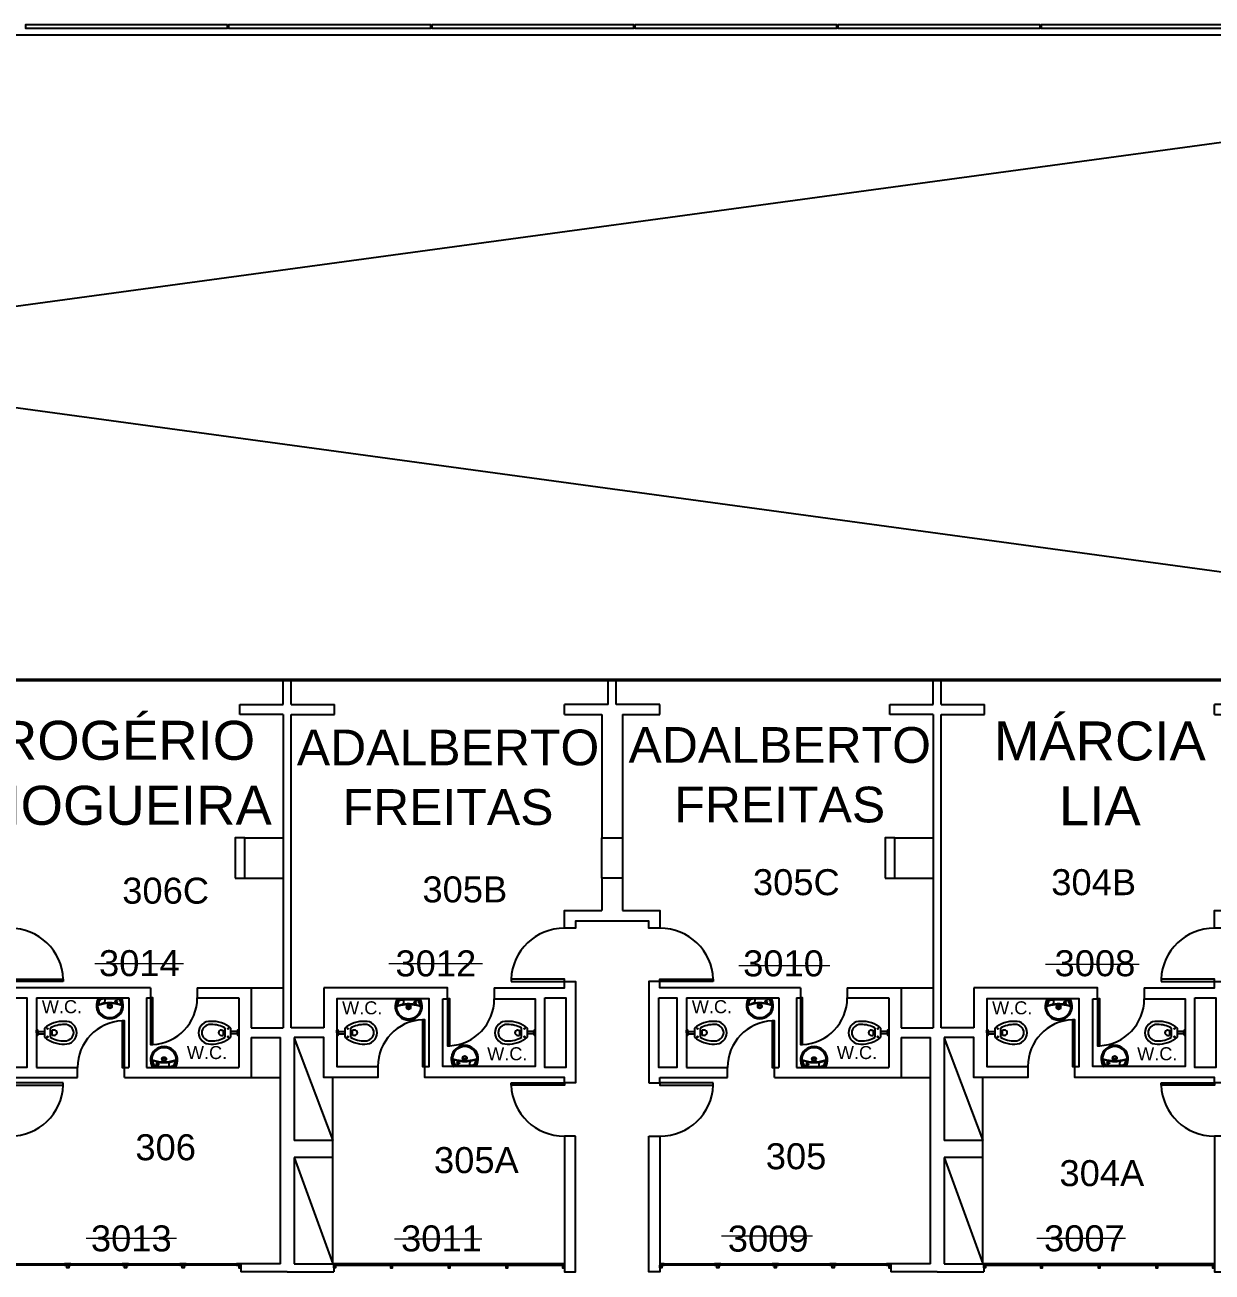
# Model space of a CAD drawing. Header units: metres. Extents: x -331 to 2982, y 362 to 2539.
# Drawn here: x 1048.71 to 1066.98, y 2307.81 to 2327 of the extents above; entities that cross this region are included whole.
import ezdxf
from ezdxf.enums import TextEntityAlignment as Align

# ---------------------------------------------------------------- set-up
doc = ezdxf.new("R2010")
doc.units = ezdxf.units.M
doc.linetypes.add('DASHDOT', pattern=[1, 0.5, -0.25, 0, -0.25])
doc.layers.get('0').update_dxf_attribs({"color": 251})
for name, color, linetype in [('ALV', 251, 'Continuous'), ('CX', 251, 'Continuous'), ('Det', 251, 'Continuous'), ('Est', 251, 'Continuous'), ('Mob', 251, 'Continuous'), ('Pis', 251, 'Continuous'), ('SALAS ANTIGAS', 1, 'Continuous'), ('SALAS NOVAS', 7, 'Continuous'), ('Texto_Salas', 251, 'Continuous'), ('vid', 251, 'Continuous')]:
    doc.layers.add(name, color=color, linetype=linetype)
doc.layers.add('Det_Lcorte', color=251, linetype='Continuous', lineweight=20)
doc.layers.add('LCorte', color=251, linetype='Continuous', lineweight=20)
doc.styles.add('ARIAL', font='arial.ttf')
doc.styles.add('DESTAQUE', font='arial.ttf', dxfattribs={"height": 0.4})
doc.styles.get("Standard").update_dxf_attribs({"font": 'arial.ttf', "height": 0.3})

# ---------------------------------------------------------------- blocks, each defined once
blk = doc.blocks.new('Gab_Velho01')
at = {"layer": 'ALV'}
for p, q in [((-938.009, 946.532), (-938.009, 946.902)), ((-933.129, 946.902), (-933.009, 946.902)), ((-933.129, 946.532), (-933.129, 946.902)), ((-933.009, 946.532), (-933.009, 946.902)), ((-928.129, 946.532), (-928.129, 946.902)), ((-938.009, 946.532), (-937.339, 946.532)), ((-938.009, 941.559), (-938.009, 946.382)), ((-938.009, 946.382), (-937.339, 946.382)), ((-937.339, 946.382), (-937.339, 946.532)), ((-933.804, 946.382), (-933.804, 946.532)), ((-933.129, 946.532), (-933.804, 946.532)), ((-933.804, 946.382), (-933.229, 946.382)), ((-933.229, 946.382), (-933.229, 944.482)), ((-932.334, 946.532), (-933.009, 946.532)), ((-932.909, 946.382), (-932.334, 946.382)), ((-932.909, 946.382), (-932.909, 944.482)), ((-932.334, 946.382), (-932.334, 946.532)), ((-928.799, 946.382), (-928.799, 946.532)), ((-928.799, 946.532), (-928.129, 946.532)), ((-928.129, 946.382), (-928.799, 946.382)), ((-928.129, 946.382), (-928.129, 941.559)), ((-933.229, 943.862), (-933.229, 943.362)), ((-932.909, 943.862), (-932.909, 943.362)), ((-936.514, 942.172), (-937.504, 942.172)), ((-937.504, 942.172), (-937.504, 941.559)), ((-930.174, 942.172), (-930.174, 942.022)), ((-929.454, 942.172), (-928.624, 942.172)), ((-929.454, 942.172), (-929.454, 942.022)), ((-928.624, 942.172), (-928.624, 941.559)), ((-931.924, 942.022), (-931.924, 940.947)), ((-931.924, 942.022), (-930.504, 942.022)), ((-930.504, 942.022), (-930.504, 940.947)), ((-930.234, 942.022), (-930.174, 942.022)), ((-930.234, 942.022), (-930.234, 940.947)), ((-929.454, 942.022), (-928.814, 942.022)), ((-928.814, 942.022), (-928.814, 940.947)), ((-937.504, 941.559), (-938.009, 941.559)), ((-937.964, 941.409), (-937.964, 939.826)), ((-928.624, 941.559), (-928.129, 941.559)), ((-928.624, 941.409), (-928.624, 940.797)), ((-928.624, 941.409), (-928.174, 941.409)), ((-928.174, 937.927), (-928.174, 941.409)), ((-931.924, 940.947), (-931.294, 940.947)), ((-931.294, 940.797), (-931.294, 940.947)), ((-930.574, 940.947), (-930.504, 940.947)), ((-930.574, 940.797), (-930.574, 940.947)), ((-930.234, 940.947), (-928.814, 940.947)), ((-932.504, 940.712), (-932.334, 940.712)), ((-932.334, 940.797), (-931.294, 940.797)), ((-932.334, 940.712), (-932.334, 940.797)), ((-930.574, 940.797), (-928.624, 940.797)), ((-937.369, 939.826), (-937.964, 939.826)), ((-937.369, 939.566), (-937.369, 939.826)), ((-937.964, 939.566), (-937.964, 937.927)), ((-937.369, 939.566), (-937.964, 939.566)), ((-937.964, 937.927), (-937.354, 937.927)), ((-937.354, 937.927), (-937.354, 937.802)), ((-928.174, 937.927), (-928.784, 937.927)), ((-928.784, 937.927), (-928.784, 937.802)), ((-938.069, 937.802), (-937.354, 937.802)), ((-928.069, 937.802), (-928.784, 937.802))]:
    blk.add_line(p, q, dxfattribs=at)
for points in [[(-932.909, 943.362), (-932.334, 943.362), (-932.334, 943.092), (-932.504, 943.092), (-932.504, 943.202), (-933.634, 943.202), (-933.634, 943.092), (-933.804, 943.092), (-933.804, 943.362), (-933.229, 943.362)], [(-934.884, 942.172), (-933.804, 942.172), (-933.804, 942.272), (-933.634, 942.272), (-933.634, 940.712), (-933.804, 940.712), (-933.804, 940.797), (-935.954, 940.797), (-935.954, 940.964), (-935.884, 940.964), (-935.884, 942.004), (-937.304, 942.004), (-937.304, 940.964), (-936.674, 940.964), (-936.674, 940.797), (-937.504, 940.797), (-937.504, 941.409), (-937.964, 941.409)], [(-935.674, 942.004), (-935.604, 942.004), (-935.604, 942.172), (-937.504, 942.172)], [(-934.884, 942.172), (-934.884, 942.004), (-934.254, 942.004), (-934.254, 940.964), (-935.674, 940.964), (-935.674, 942.004)], [(-930.174, 942.172), (-932.334, 942.172), (-932.334, 942.272), (-932.504, 942.272), (-932.504, 940.712)], [(-935.594, 937.906), (-935.594, 937.866), (-935.564, 937.866), (-935.564, 937.906)], [(-931.431, 937.906), (-931.431, 937.866), (-931.461, 937.866), (-931.461, 937.906)], [(-930.544, 937.906), (-930.544, 937.866), (-930.574, 937.866), (-930.574, 937.906)]]:
    blk.add_lwpolyline(points, dxfattribs=at)
for points in [[(-934.104, 942.022), (-933.784, 942.022), (-933.784, 940.947), (-934.104, 940.947)], [(-932.354, 942.022), (-932.074, 942.022), (-932.074, 940.947), (-932.354, 940.947)], [(-933.634, 939.892), (-933.804, 939.892), (-933.804, 937.802), (-933.634, 937.802)], [(-932.504, 939.892), (-932.334, 939.892), (-932.334, 937.802), (-932.504, 937.802)], [(-933.808, 937.926), (-937.35, 937.926), (-937.35, 937.906), (-933.808, 937.906)], [(-935.627, 937.926), (-935.581, 937.926), (-935.581, 937.906), (-935.627, 937.906), (-935.627, 937.905), (-935.58, 937.905), (-935.58, 937.927), (-935.627, 937.927)], [(-935.58, 937.927), (-935.577, 937.927), (-935.577, 937.905), (-935.58, 937.905)], [(-935.531, 937.926), (-935.576, 937.926), (-935.576, 937.906), (-935.531, 937.906), (-935.531, 937.905), (-935.577, 937.905), (-935.577, 937.927), (-935.531, 937.927)], [(-932.33, 937.926), (-928.788, 937.926), (-928.788, 937.906), (-932.33, 937.906)], [(-931.494, 937.926), (-931.449, 937.926), (-931.449, 937.906), (-931.494, 937.906), (-931.494, 937.905), (-931.448, 937.905), (-931.448, 937.927), (-931.494, 937.927)], [(-931.445, 937.927), (-931.448, 937.927), (-931.448, 937.905), (-931.445, 937.905)], [(-931.398, 937.926), (-931.444, 937.926), (-931.444, 937.906), (-931.398, 937.906), (-931.398, 937.905), (-931.445, 937.905), (-931.445, 937.927), (-931.398, 937.927)], [(-930.607, 937.926), (-930.561, 937.926), (-930.561, 937.906), (-930.607, 937.906), (-930.607, 937.905), (-930.56, 937.905), (-930.56, 937.927), (-930.607, 937.927)], [(-930.557, 937.927), (-930.56, 937.927), (-930.56, 937.905), (-930.557, 937.905)], [(-930.511, 937.926), (-930.556, 937.926), (-930.556, 937.906), (-930.511, 937.906), (-930.511, 937.905), (-930.557, 937.905), (-930.557, 937.927), (-930.511, 937.927)]]:
    blk.add_lwpolyline(points, close=True, dxfattribs=at)
at = {"layer": 'CX'}
for points in [[(-934.624, 942.272), (-933.804, 942.272), (-933.804, 942.307), (-934.624, 942.307)], [(-931.514, 942.272), (-932.334, 942.272), (-932.334, 942.307), (-931.514, 942.307)], [(-935.569, 941.284), (-935.569, 942.004), (-935.604, 942.004), (-935.604, 941.284)], [(-930.139, 941.302), (-930.139, 942.022), (-930.174, 942.022), (-930.174, 941.302)], [(-935.989, 941.684), (-935.989, 940.964), (-935.954, 940.964), (-935.954, 941.684)], [(-930.609, 941.667), (-930.609, 940.947), (-930.574, 940.947), (-930.574, 941.667)], [(-934.624, 940.712), (-933.804, 940.712), (-933.804, 940.677), (-934.624, 940.677)], [(-931.514, 940.712), (-932.334, 940.712), (-932.334, 940.677), (-931.514, 940.677)], [(-937.351, 937.927), (-937.354, 937.927), (-937.354, 937.905), (-937.351, 937.905)], [(-937.291, 937.926), (-937.35, 937.926), (-937.35, 937.906), (-937.291, 937.906), (-937.291, 937.905), (-937.351, 937.905), (-937.351, 937.927), (-937.291, 937.927)], [(-936.514, 937.926), (-936.469, 937.926), (-936.469, 937.906), (-936.514, 937.906), (-936.514, 937.905), (-936.468, 937.905), (-936.468, 937.927), (-936.514, 937.927)], [(-936.468, 937.927), (-936.465, 937.927), (-936.465, 937.905), (-936.468, 937.905)], [(-936.418, 937.926), (-936.464, 937.926), (-936.464, 937.906), (-936.418, 937.906), (-936.418, 937.905), (-936.465, 937.905), (-936.465, 937.927), (-936.418, 937.927)], [(-934.739, 937.926), (-934.694, 937.926), (-934.694, 937.906), (-934.739, 937.906), (-934.739, 937.905), (-934.693, 937.905), (-934.693, 937.927), (-934.739, 937.927)], [(-934.693, 937.927), (-934.69, 937.927), (-934.69, 937.905), (-934.693, 937.905)], [(-934.643, 937.926), (-934.689, 937.926), (-934.689, 937.906), (-934.643, 937.906), (-934.643, 937.905), (-934.69, 937.905), (-934.69, 937.927), (-934.643, 937.927)], [(-933.867, 937.926), (-933.808, 937.926), (-933.808, 937.906), (-933.867, 937.906), (-933.867, 937.905), (-933.807, 937.905), (-933.807, 937.927), (-933.867, 937.927)], [(-933.807, 937.927), (-933.804, 937.927), (-933.804, 937.905), (-933.807, 937.905)], [(-932.331, 937.927), (-932.334, 937.927), (-932.334, 937.905), (-932.331, 937.905)], [(-932.271, 937.926), (-932.33, 937.926), (-932.33, 937.906), (-932.271, 937.906), (-932.271, 937.905), (-932.331, 937.905), (-932.331, 937.927), (-932.271, 937.927)], [(-929.719, 937.926), (-929.674, 937.926), (-929.674, 937.906), (-929.719, 937.906), (-929.719, 937.905), (-929.673, 937.905), (-929.673, 937.927), (-929.719, 937.927)], [(-929.67, 937.927), (-929.673, 937.927), (-929.673, 937.905), (-929.67, 937.905)], [(-929.623, 937.926), (-929.669, 937.926), (-929.669, 937.906), (-929.623, 937.906), (-929.623, 937.905), (-929.67, 937.905), (-929.67, 937.927), (-929.623, 937.927)], [(-928.847, 937.926), (-928.788, 937.926), (-928.788, 937.906), (-928.847, 937.906), (-928.847, 937.905), (-928.787, 937.905), (-928.787, 937.927), (-928.847, 937.927)], [(-928.787, 937.927), (-928.784, 937.927), (-928.784, 937.905), (-928.787, 937.905)]]:
    blk.add_lwpolyline(points, close=True, dxfattribs=at)
for points in [[(-937.324, 937.906), (-937.324, 937.866), (-937.354, 937.866), (-937.354, 937.906)], [(-936.481, 937.906), (-936.481, 937.866), (-936.451, 937.866), (-936.451, 937.906)], [(-934.706, 937.906), (-934.706, 937.866), (-934.676, 937.866), (-934.676, 937.906)], [(-933.834, 937.906), (-933.834, 937.866), (-933.804, 937.866), (-933.804, 937.906)], [(-932.304, 937.906), (-932.304, 937.866), (-932.334, 937.866), (-932.334, 937.906)], [(-929.656, 937.906), (-929.656, 937.866), (-929.686, 937.866), (-929.686, 937.906)], [(-928.814, 937.906), (-928.814, 937.866), (-928.784, 937.866), (-928.784, 937.906)]]:
    blk.add_lwpolyline(points, dxfattribs=at)
at = {"layer": 'CX', "color": 1}
for centre, radius, start, end in [((-933.804, 942.272), 0.821, 90, 177.5559), ((-932.334, 942.272), 0.821, 2.4441, 90), ((-935.604, 942.004), 0.721, 272.783, 0), ((-930.174, 942.022), 0.721, 272.783, 0), ((-935.954, 940.964), 0.721, 92.783, 180), ((-930.574, 940.947), 0.721, 92.783, 180), ((-933.804, 940.712), 0.821, 182.4441, 270), ((-932.334, 940.712), 0.821, 270, 357.5559)]:
    blk.add_arc(centre, radius, start, end, dxfattribs=at)
at = {"layer": 'Est'}
for points in [[(-933.229, 944.482), (-932.909, 944.482), (-932.909, 943.862), (-933.229, 943.862)], [(-928.869, 943.862), (-928.719, 943.862), (-928.719, 944.482), (-928.869, 944.482)]]:
    blk.add_lwpolyline(points, close=True, dxfattribs=at)
at = {"layer": 'Mob'}
for p, q in [((-928.719, 944.482), (-928.129, 944.482)), ((-928.719, 943.862), (-928.129, 943.862)), ((-928.624, 942.172), (-928.129, 942.172)), ((-936.377, 942.004), (-936.026, 942.004)), ((-930.975, 942.022), (-930.623, 942.022)), ((-937.304, 941.484), (-937.304, 941.524)), ((-937.304, 941.524), (-937.293, 941.524)), ((-937.304, 941.484), (-937.304, 941.444)), ((-937.304, 941.444), (-937.293, 941.444)), ((-937.284, 941.504), (-937.284, 941.515)), ((-937.284, 941.504), (-937.284, 941.464)), ((-937.284, 941.504), (-937.184, 941.504)), ((-937.284, 941.464), (-937.184, 941.464)), ((-937.284, 941.464), (-937.284, 941.453)), ((-937.184, 941.554), (-937.184, 941.414)), ((-937.096, 941.554), (-937.096, 941.414)), ((-937.065, 941.443), (-937.065, 941.525)), ((-937.036, 941.525), (-937.065, 941.525)), ((-937.036, 941.443), (-937.065, 941.443)), ((-934.522, 941.525), (-934.493, 941.525)), ((-934.522, 941.443), (-934.493, 941.443)), ((-934.493, 941.525), (-934.493, 941.443)), ((-934.462, 941.414), (-934.462, 941.554)), ((-934.374, 941.414), (-934.374, 941.554)), ((-934.274, 941.504), (-934.374, 941.504)), ((-934.274, 941.464), (-934.374, 941.464)), ((-934.274, 941.504), (-934.274, 941.515)), ((-934.274, 941.464), (-934.274, 941.504)), ((-934.274, 941.464), (-934.274, 941.453)), ((-934.254, 941.524), (-934.265, 941.524)), ((-934.254, 941.444), (-934.265, 941.444)), ((-934.254, 941.484), (-934.254, 941.524)), ((-934.254, 941.484), (-934.254, 941.444)), ((-931.924, 941.484), (-931.924, 941.524)), ((-931.924, 941.524), (-931.913, 941.524)), ((-931.924, 941.484), (-931.924, 941.444)), ((-931.924, 941.444), (-931.913, 941.444)), ((-931.904, 941.504), (-931.904, 941.515)), ((-931.904, 941.504), (-931.904, 941.464)), ((-931.904, 941.504), (-931.804, 941.504)), ((-931.904, 941.464), (-931.804, 941.464)), ((-931.904, 941.464), (-931.904, 941.453)), ((-931.804, 941.554), (-931.804, 941.414)), ((-931.716, 941.554), (-931.716, 941.414)), ((-931.685, 941.443), (-931.685, 941.525)), ((-931.656, 941.525), (-931.685, 941.525)), ((-931.656, 941.443), (-931.685, 941.443)), ((-929.082, 941.525), (-929.053, 941.525)), ((-929.082, 941.443), (-929.053, 941.443)), ((-929.053, 941.525), (-929.053, 941.443)), ((-929.022, 941.414), (-929.022, 941.554)), ((-928.934, 941.414), (-928.934, 941.554)), ((-928.834, 941.504), (-928.934, 941.504)), ((-928.834, 941.464), (-928.934, 941.464)), ((-928.834, 941.504), (-928.834, 941.515)), ((-928.834, 941.464), (-928.834, 941.504)), ((-928.834, 941.464), (-928.834, 941.453)), ((-928.814, 941.524), (-928.825, 941.524)), ((-928.814, 941.444), (-928.825, 941.444)), ((-928.814, 941.484), (-928.814, 941.524)), ((-928.814, 941.484), (-928.814, 941.444)), ((-935.161, 940.964), (-935.512, 940.964)), ((-929.788, 940.947), (-930.139, 940.947)), ((-928.624, 940.797), (-928.174, 940.797))]:
    blk.add_line(p, q, dxfattribs=at)
at = {"layer": 'Mob', "ltscale": 0.8}
for p, q in [((-937.964, 941.402), (-937.369, 939.826)), ((-937.964, 939.566), (-937.369, 937.927))]:
    blk.add_line(p, q, dxfattribs=at)
at = {"layer": 'Mob'}
for points in [[(-936.201, 941.993, 0.019765), (-936.327, 941.988, 0.055725), (-936.345, 941.986, 0.26837), (-936.378, 941.95, 0.08527), (-936.39, 941.863, 0.373975), (-936.201, 941.698, 0.373975), (-936.011, 941.863, 0.08527), (-936.023, 941.95, 0.26837), (-936.057, 941.986, 0.055725), (-936.075, 941.988, 0.019765)], [(-930.798, 942.011, 0.019765), (-930.924, 942.006, 0.055725), (-930.942, 942.004, 0.26837), (-930.975, 941.968, 0.08527), (-930.987, 941.88, 0.373975), (-930.798, 941.716, 0.373975), (-930.609, 941.88, 0.08527), (-930.621, 941.968, 0.26837), (-930.654, 942.004, 0.055725), (-930.672, 942.006, 0.019765)], [(-935.337, 940.975, 0.019765), (-935.211, 940.98, 0.055725), (-935.193, 940.982, 0.26837), (-935.16, 941.018, 0.08527), (-935.148, 941.106, 0.373975), (-935.337, 941.27, 0.373975), (-935.526, 941.106, 0.08527), (-935.515, 941.018, 0.26837), (-935.481, 940.982, 0.055725), (-935.463, 940.98, 0.019765)], [(-929.964, 940.957, 0.019765), (-929.838, 940.962, 0.055725), (-929.82, 940.965, 0.26837), (-929.787, 941.001, 0.08527), (-929.775, 941.088, 0.373975), (-929.964, 941.253, 0.373975), (-930.154, 941.088, 0.08527), (-930.142, 941.001, 0.26837), (-930.108, 940.965, 0.055725), (-930.09, 940.962, 0.019765)]]:
    blk.add_lwpolyline(points, format="xyb", close=True, dxfattribs=at)
for points in [[(-936.026, 941.897, 0.09339), (-936.039, 941.95, 0.281673), (-936.084, 941.983, 0.022774), (-936.174, 941.989), (-936.201, 941.989), (-936.228, 941.989, 0.022774), (-936.318, 941.983, 0.281673), (-936.363, 941.95, 0.09339), (-936.375, 941.897)], [(-936.365, 941.893, -0.467154), (-936.363, 941.9, -0.039312), (-936.296, 941.924, 0.320715), (-936.277, 941.944, 0.032811), (-936.273, 941.982)], [(-930.624, 941.914, 0.09339), (-930.636, 941.968, 0.281673), (-930.681, 942.001, 0.022774), (-930.771, 942.006), (-930.798, 942.006), (-930.825, 942.006, 0.022774), (-930.915, 942.001, 0.281673), (-930.96, 941.968, 0.09339), (-930.973, 941.914)], [(-930.963, 941.91, -0.467154), (-930.96, 941.917, -0.039312), (-930.893, 941.941, 0.320715), (-930.874, 941.961, 0.032811), (-930.87, 941.999)], [(-936.026, 941.897, -0.557482), (-936.034, 941.892, 0.068592), (-936.138, 941.922, 0.02486), (-936.201, 941.927, 0.02486), (-936.264, 941.922, 0.068592), (-936.368, 941.892, -0.557482), (-936.375, 941.897)], [(-936.033, 941.892, 0.072415), (-936.201, 941.915, 0.072415), (-936.368, 941.892)], [(-930.624, 941.914, -0.557482), (-930.631, 941.909, 0.068592), (-930.735, 941.939, 0.02486), (-930.798, 941.944, 0.02486), (-930.861, 941.939, 0.068592), (-930.965, 941.909, -0.557482), (-930.973, 941.914)], [(-930.631, 941.909, 0.072415), (-930.798, 941.932, 0.072415), (-930.966, 941.909)], [(-935.512, 941.071, -0.557482), (-935.504, 941.076, 0.068592), (-935.4, 941.046, 0.02486), (-935.337, 941.041, 0.02486), (-935.274, 941.046, 0.068592), (-935.17, 941.076, -0.557482), (-935.163, 941.071)], [(-935.512, 941.071, 0.09339), (-935.499, 941.018, 0.281673), (-935.454, 940.985, 0.022774), (-935.364, 940.979), (-935.337, 940.979), (-935.31, 940.979, 0.022774), (-935.22, 940.985, 0.281673), (-935.175, 941.018, 0.09339), (-935.163, 941.071)], [(-935.505, 941.077, 0.072415), (-935.337, 941.053, 0.072415), (-935.17, 941.077)], [(-935.173, 941.075, -0.467154), (-935.175, 941.068, -0.039312), (-935.242, 941.045, 0.320715), (-935.261, 941.024, 0.032811), (-935.265, 940.987)], [(-930.139, 941.054, -0.557482), (-930.131, 941.059, 0.068592), (-930.027, 941.029, 0.02486), (-929.964, 941.024, 0.02486), (-929.901, 941.029, 0.068592), (-929.797, 941.059, -0.557482), (-929.79, 941.054)], [(-930.139, 941.054, 0.09339), (-930.126, 941.001, 0.281673), (-930.081, 940.968, 0.022774), (-929.991, 940.962), (-929.964, 940.962), (-929.937, 940.962, 0.022774), (-929.847, 940.968, 0.281673), (-929.802, 941.001, 0.09339), (-929.79, 941.054)], [(-930.132, 941.059, 0.072415), (-929.964, 941.036, 0.072415), (-929.797, 941.059)], [(-929.8, 941.058, -0.467154), (-929.802, 941.051, -0.039312), (-929.869, 941.027, 0.320715), (-929.888, 941.007, 0.032811), (-929.892, 940.969)]]:
    blk.add_lwpolyline(points, format="xyb", dxfattribs=at)
for points in [[(-937.369, 939.826), (-937.369, 940.797)], [(-937.369, 937.927), (-937.369, 939.566)]]:
    blk.add_lwpolyline(points, dxfattribs=at)
for centre, radius in [((-936.102, 941.947), 0.0158), ((-930.699, 941.965), 0.0158), ((-936.201, 941.874), 0.0328), ((-936.201, 941.874), 0.0203), ((-930.798, 941.891), 0.0328), ((-930.798, 941.891), 0.0203), ((-937.138, 941.546), 0.00707), ((-937.138, 941.422), 0.00707), ((-934.42, 941.546), 0.00707), ((-934.42, 941.422), 0.00707), ((-931.758, 941.546), 0.00707), ((-931.758, 941.422), 0.00707), ((-928.98, 941.546), 0.00707), ((-928.98, 941.422), 0.00707), ((-935.436, 941.021), 0.0158), ((-935.337, 941.095), 0.0328), ((-935.337, 941.095), 0.0203), ((-930.063, 941.003), 0.0158), ((-929.964, 941.077), 0.0328), ((-929.964, 941.077), 0.0203)]:
    blk.add_circle(centre, radius, dxfattribs=at)
for centre, radius, start, end in [((-936.143, 941.879), 0.266, 151.9123, 184.0939), ((-936.375, 942.001), 0.0027, 90, 152.2647), ((-936.026, 942.001), 0.0027, 27.7353, 90), ((-936.259, 941.879), 0.266, 355.9061, 27.7353), ((-930.74, 941.897), 0.266, 151.9123, 184.0939), ((-930.856, 941.897), 0.266, 355.9061, 27.7353), ((-936.201, 941.889), 0.209, 187.9818, 270), ((-936.201, 941.889), 0.209, 270, 352.0182), ((-930.798, 941.907), 0.209, 187.9818, 270), ((-930.798, 941.907), 0.209, 270, 352.0182), ((-936.89, 941.195), 0.464, 87.9363, 129.3021), ((-936.89, 941.195), 0.414, 87.9363, 119.8675), ((-936.863, 941.48), 0.179, 1.2038, 93.3189), ((-936.863, 941.48), 0.129, 1.2038, 93.3189), ((-934.695, 941.48), 0.179, 86.6811, 178.7962), ((-934.695, 941.48), 0.129, 86.6811, 178.7962), ((-934.668, 941.195), 0.464, 50.6979, 92.0637), ((-934.668, 941.195), 0.414, 60.1325, 92.0637), ((-931.51, 941.195), 0.464, 87.9363, 129.3021), ((-931.51, 941.195), 0.414, 87.9363, 119.8675), ((-931.483, 941.48), 0.179, 1.2038, 93.3189), ((-931.483, 941.48), 0.129, 1.2038, 93.3189), ((-929.255, 941.48), 0.179, 86.6811, 178.7962), ((-929.255, 941.48), 0.129, 86.6811, 178.7962), ((-929.228, 941.195), 0.464, 50.6979, 92.0637), ((-929.228, 941.195), 0.414, 60.1325, 92.0637), ((-937.293, 941.515), 0.00935, 0, 90), ((-937.293, 941.453), 0.00935, 270, 0), ((-936.89, 941.773), 0.464, 230.6979, 272.0637), ((-936.89, 941.773), 0.414, 240.1325, 272.0637), ((-937.033, 941.482), 0.043, 1.2038, 93.3189), ((-937.033, 941.486), 0.043, 266.6811, 358.7962), ((-936.863, 941.488), 0.179, 266.6811, 358.7962), ((-936.863, 941.488), 0.129, 266.6811, 358.7962), ((-934.695, 941.488), 0.179, 181.2038, 273.3189), ((-934.695, 941.488), 0.129, 181.2038, 273.3189), ((-934.668, 941.773), 0.464, 267.9363, 309.3021), ((-934.668, 941.773), 0.414, 267.9363, 299.8675), ((-934.524, 941.482), 0.043, 86.6811, 178.7962), ((-934.524, 941.486), 0.043, 181.2038, 273.3189), ((-934.265, 941.515), 0.00935, 90, 180), ((-934.265, 941.453), 0.00935, 180, 270), ((-931.913, 941.515), 0.00935, 0, 90), ((-931.913, 941.453), 0.00935, 270, 0), ((-931.51, 941.773), 0.464, 230.6979, 272.0637), ((-931.51, 941.773), 0.414, 240.1325, 272.0637), ((-931.653, 941.482), 0.043, 1.2038, 93.3189), ((-931.653, 941.486), 0.043, 266.6811, 358.7962), ((-931.483, 941.488), 0.179, 266.6811, 358.7962), ((-931.483, 941.488), 0.129, 266.6811, 358.7962), ((-929.255, 941.488), 0.179, 181.2038, 273.3189), ((-929.255, 941.488), 0.129, 181.2038, 273.3189), ((-929.228, 941.773), 0.464, 267.9363, 309.3021), ((-929.228, 941.773), 0.414, 267.9363, 299.8675), ((-929.084, 941.482), 0.043, 86.6811, 178.7962), ((-929.084, 941.486), 0.043, 181.2038, 273.3189), ((-928.825, 941.515), 0.00935, 90, 180), ((-928.825, 941.453), 0.00935, 180, 270), ((-935.337, 941.079), 0.209, 90, 172.0182), ((-935.337, 941.079), 0.209, 7.9818, 90), ((-929.964, 941.062), 0.209, 90, 172.0182), ((-929.964, 941.062), 0.209, 7.9818, 90), ((-935.279, 941.089), 0.266, 175.9061, 207.7353), ((-935.395, 941.089), 0.266, 331.9123, 4.0939), ((-929.906, 941.072), 0.266, 175.9061, 207.7353), ((-930.022, 941.072), 0.266, 331.9123, 4.0939), ((-935.512, 940.967), 0.0027, 207.7353, 270), ((-935.163, 940.967), 0.0027, 270, 332.2647)]:
    blk.add_arc(centre, radius, start, end, dxfattribs=at)
blk = doc.blocks.new('tttttttttttttt6')
at = {"layer": 'Det', "color": 251}
for p, q in [((1297.3318, 2357.5776), (1229.3272, 2348.318)), ((1234.1675, 2357.5773), (1302.1322, 2348.318))]:
    blk.add_line(p, q, dxfattribs=at)
at = {"layer": 'Pis', "color": 251}
blk.add_line((1229.3672, 2358.2312), (1302.1322, 2358.2312), dxfattribs=at)
at = {"layer": 'SALAS ANTIGAS', "color": 251, "linetype": 'Continuous', "lineweight": 15}
for p, q in [((1274.0185, 2343.9424), (1272.6526, 2343.9424)), ((1278.6165, 2343.9424), (1277.1773, 2343.9424)), ((1283.9626, 2343.9068), (1282.5601, 2343.9068)), ((1288.7191, 2343.9312), (1287.28, 2343.9312)), ((1273.9088, 2339.7133), (1272.5184, 2339.7133)), ((1278.6043, 2339.7011), (1277.2627, 2339.7011)), ((1283.6943, 2339.7508), (1282.2918, 2339.7508)), ((1288.5118, 2339.7142), (1287.1458, 2339.7142))]:
    blk.add_line(p, q, dxfattribs=at)
at = {"layer": 'vid', "color": 251}
for p, q in [((1229.3272, 2348.318), (1302.1322, 2348.318)), ((1229.3272, 2348.298), (1302.1322, 2348.298))]:
    blk.add_line(p, q, dxfattribs=at)
for points in [[(1274.6952, 2358.3862), (1271.5872, 2358.3862), (1271.5872, 2358.3362), (1274.6952, 2358.3362)], [(1277.8192, 2358.3862), (1274.7112, 2358.3862), (1274.7112, 2358.3362), (1277.8192, 2358.3362)], [(1280.9442, 2358.3862), (1277.8352, 2358.3862), (1277.8352, 2358.3362), (1280.9442, 2358.3362)], [(1284.0692, 2358.3862), (1280.9602, 2358.3862), (1280.9602, 2358.3362), (1284.0692, 2358.3362)], [(1287.1942, 2358.3862), (1284.0852, 2358.3862), (1284.0852, 2358.3362), (1287.1942, 2358.3362)], [(1290.3192, 2358.3862), (1287.2102, 2358.3862), (1287.2102, 2358.3362), (1290.3192, 2358.3362)]]:
    blk.add_lwpolyline(points, close=True, dxfattribs=at)
at = {"layer": 'ALV', "color": 251}
for p in [(2203.6812, 1401.3964), (2213.6812, 1401.3964), (2223.6812, 1401.3964)]:
    blk.add_blockref('Gab_Velho01', p, dxfattribs=at)
at = {"layer": 'Det_Lcorte', "color": 251, "linetype": 'DASHDOT', "ltscale": 0.0075, "transparency": 33554534, "style": 'ARIAL'}
for tag, p in [('A', (1214.3221, 2339.7973)), ('B', (1234.7042, 2339.7973)), ('C', (1271.1112, 2339.7973)), ('A', (1214.3221, 2336.9463)), ('B', (1234.7042, 2336.9463)), ('C', (1271.1112, 2336.9463))]:
    blk.add_attdef(tag, text='', height=0.225, rotation=270, dxfattribs=at).set_placement(p, align=Align.MIDDLE_CENTER)
at = {"layer": 'LCorte', "color": 251, "style": 'ARIAL'}
for tag, p in [('A', (1275.3241, 2379.6973)), ('B', (1302.5617, 2377.7988)), ('A', (1275.3231, 2282.3686)), ('B', (1302.5617, 2282.3686))]:
    blk.add_attdef(tag, text='', height=0.3, rotation=90, dxfattribs=at).set_placement(p, align=Align.MIDDLE_CENTER)
for tag, p in [('F', (1198.7585, 2341.9841)), ('F', (1330.4237, 2341.9841)), ('F', (1330.4237, 2341.9841)), ('E', (1198.7585, 2326.0996)), ('E', (1330.4237, 2326.0996)), ('D', (1198.7004, 2316.7091)), ('D', (1330.4237, 2316.7068)), ('C', (1198.7585, 2306.9512)), ('C', (1330.4237, 2306.9512))]:
    blk.add_attdef(tag, text='', height=0.3, dxfattribs=at).set_placement(p, align=Align.MIDDLE_CENTER)
at = {"layer": 'SALAS ANTIGAS', "color": 251, "style": 'DESTAQUE'}
for s, p in [('3014', (1273.3378, 2343.7503)), ('3012', (1277.899, 2343.7467)), ('3010', (1283.2477, 2343.7472)), ('3008', (1288.0393, 2343.7489)), ('3013', (1273.2136, 2339.5155)), ('3011', (1277.9849, 2339.5154)), ('3009', (1283.0121, 2339.5124)), ('3007', (1287.8772, 2339.5166))]:
    blk.add_text(s, height=0.4, dxfattribs=at).set_placement(p, align=Align.CENTER)
at = {"layer": 'SALAS NOVAS', "color": 251, "style": 'DESTAQUE'}
for s, p in [('305C', (1283.4452, 2344.9963)), ('304B', (1288.0197, 2344.9963)), ('306C', (1273.742, 2344.8655)), ('305B', (1278.3447, 2344.8853)), ('306', (1273.742, 2340.9175)), ('305', (1283.4411, 2340.7793)), ('305A', (1278.5224, 2340.7201)), ('304A', (1288.1459, 2340.5195))]:
    blk.add_text(s, height=0.4, dxfattribs=at).set_placement(p, align=Align.CENTER)
at = {"layer": 'Texto_Salas', "color": 251, "linetype": 'Continuous', "lineweight": 15, "attachment_point": 5}
for s, insert, char_height in [('{\\C256;ROGÉRIO NOGUEIRA}', (1273.1406, 2346.8745), 0.6), ('{\\C256;MÁRCIA LIA}', (1288.1153, 2346.8693), 0.6), ('{\\C256;ADALBERTO FREITAS}', (1278.0868, 2346.8069), 0.55), ('{\\C256;ADALBERTO FREITAS}', (1283.1899, 2346.8453), 0.55)]:
    blk.add_mtext_dynamic_manual_height_columns(s, width=2.836274, gutter_width=2.5, heights=[0], dxfattribs=dict(at, insert=insert, char_height=char_height))
at = {"layer": 'Texto_Salas', "color": 251, "char_height": 0.2, "width": 2.2626, "attachment_point": 2, "style": 'ARIAL'}
for insert in [(1272.1464, 2343.3808), (1276.7664, 2343.3633), (1282.1464, 2343.3808), (1286.7664, 2343.3633), (1274.3782, 2342.6744), (1278.9982, 2342.6569), (1284.3782, 2342.6744), (1288.9982, 2342.6569)]:
    blk.add_mtext('W.C.', dxfattribs=dict(at, insert=insert))

msp = doc.modelspace()

# ---------------------------------------------------------------- block references
at = {"color": 1, "linetype": 'Continuous', "lineweight": 15}
msp.add_blockref('tttttttttttttt6', (-222.865, -31.39), dxfattribs=at)

doc.saveas('drawing.dxf')
